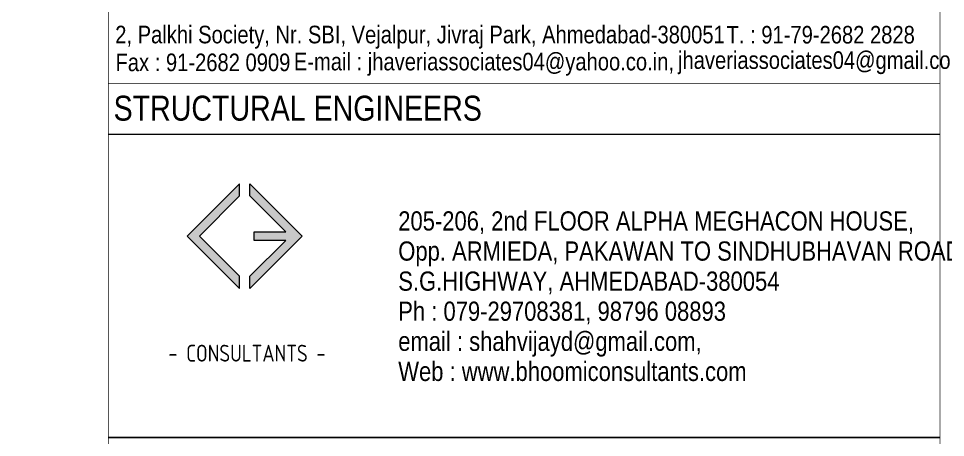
# Model space of a CAD drawing. Header units: millimetres. Extents: x 1112055 to 3390982, y -148532 to 766891.
# Drawn here: x 2340407 to 2353865, y 502732 to 508818 of the extents above; entities that cross this region are included whole.
import ezdxf

# ---------------------------------------------------------------- set-up
doc = ezdxf.new("R2010")
doc.units = ezdxf.units.MM
doc.layers.add('B TITLE BLOCK', color=250, linetype='Continuous', lineweight=0)
doc.layers.add('P_TITLE BLOCK TEXT', color=7, linetype='Continuous', lineweight=9)
doc.layers.add('FORMAT TEXT', color=7, linetype='Continuous')
doc.styles.add('SWINC', font='swissc.ttf')

msp = doc.modelspace()

# ---------------------------------------------------------------- hatches: boundary and pattern name
at = {"layer": 'B TITLE BLOCK', "linetype": 'Continuous', "lineweight": 0}
h = msp.add_hatch(color=251, dxfattribs=at)
h.dxf.hatch_style = 1
h.paths.add_polyline_path([(2343032.9, 505657.8), (2343617.2, 506242.1), (2343617.2, 506418.6), (2342856.4, 505657.8), (2343617.2, 504897), (2343617.2, 505073.5)])
h = msp.add_hatch(color=251, dxfattribs=at)
h.dxf.hatch_style = 1
h.paths.add_polyline_path([(2343829.2, 505720.2), (2343829.2, 505595.4), (2344286.5, 505595.4), (2343764.6, 505073.5), (2343764.6, 504897), (2344525.4, 505657.8), (2343764.6, 506418.6), (2343764.6, 506242.1), (2344286.5, 505720.2)])

# ---------------------------------------------------------------- linework, layer by layer
at = {"layer": 'B TITLE BLOCK', "color": 250, "lineweight": 0}
for p, q in [((2353785.6, 507135.5), (2341712.4, 507135.5)), ((2353785.6, 502732.4), (2341712.4, 502732.4)), ((2341712.4, 502732.4), (2353785.6, 502732.4)), ((2341712.4, 502732.4), (2353785.6, 502732.4))]:
    msp.add_line(p, q, dxfattribs=at)
at = {"layer": 'B TITLE BLOCK', "color": 250, "lineweight": 0, "const_width": 10.1}
for points in [[(2210532.2, 567490), (2210532.2, 489060.2), (2353785.6, 489060.2), (2353785.6, 567490)], [(2341712.4, 489060.2), (2353785.6, 489060.2), (2353785.6, 567490), (2341712.4, 567490)], [(2353785.6, 489060.2), (2341712.4, 489060.2), (2341712.4, 512088.2), (2353785.6, 512088.2)]]:
    msp.add_lwpolyline(points, close=True, dxfattribs=at)
msp.add_lwpolyline([(2341712.4, 507872.2), (2353785.6, 507872.2)], dxfattribs=at)
at = {"layer": 'B TITLE BLOCK', "color": 251, "linetype": 'Continuous', "lineweight": 0}
for points in [[(2342856.3, 505657.9), (2343617.2, 504897), (2343617.2, 505073.5), (2343032.9, 505657.8), (2343617.2, 506242.1), (2343617.2, 506418.6), (2342856.3, 505657.7)], [(2344525.5, 505657.9), (2343764.6, 504897), (2343764.6, 505073.5), (2344286.5, 505595.4), (2343829.2, 505595.4), (2343829.2, 505720.2), (2344286.5, 505720.2), (2343764.6, 506242.1), (2343764.6, 506418.6), (2344525.5, 505657.7)]]:
    msp.add_lwpolyline(points, dxfattribs=at)

# ---------------------------------------------------------------- texts
at = {"layer": 'B TITLE BLOCK', "color": 0, "style": 'SWINC'}
for s, p in [('205-206, 2nd FLOOR ALPHA MEGHACON HOUSE,', (2345920.1, 505738.4)), ('Opp. ARMIEDA, PAKAWAN TO SINDHUBHAVAN ROAD,', (2345920.1, 505301.3)), ('S.G.HIGHWAY, AHMEDABAD-380054', (2345920.1, 504864.3)), ('Ph : 079-29708381, 98796 08893', (2345920.1, 504427.2)), ('email : shahvijayd@gmail.com,', (2345920.1, 503990.2)), ('Web : www.bhoomiconsultants.com', (2345920.1, 503553.1))]:
    msp.add_text(s, height=278.712, dxfattribs=at).set_placement(p)
at = {"layer": 'B TITLE BLOCK', "color": 251, "insert": (2343723.9, 504589.7), "char_height": 306.257, "attachment_point": 2, "style": 'SWINC'}
msp.add_mtext_dynamic_manual_height_columns('\\pxsm1,qj;{\\fBankGothic Lt BT|b0|i0|c0|p34;BHOOMI\\P\\ps*,q*;\\fGost|b0|i0|c0|p2;\\H0.8x;- CONSULTANTS -\\C1; }', width=800798.623, gutter_width=0, heights=[112641.5], dxfattribs=at)
at = {"layer": 'FORMAT TEXT', "style": 'SWINC'}
msp.add_text('STRUCTURAL ENGINEERS', height=362.196, dxfattribs=at).set_placement((2341787.6, 507335.1))
at = {"layer": 'P_TITLE BLOCK TEXT', "style": 'SWINC'}
for s, p in [('2, Palkhi Society, Nr. SBI, Vejalpur, Jivraj Park, Ahmedabad-380051', (2341811.1, 508458)), ('T. : 91-79-2682 2828 ', (2350686.8, 508455.5)), ('Fax : 91-2682 0909', (2341815.4, 508053.9)), ('E-mail : jhaveriassociates04@yahoo.co.in,', (2344404.7, 508064.8)), (' jhaveriassociates04@gmail.com', (2349900.6, 508086.4))]:
    msp.add_text(s, height=255.484, dxfattribs=at).set_placement(p)

doc.saveas('drawing.dxf')
